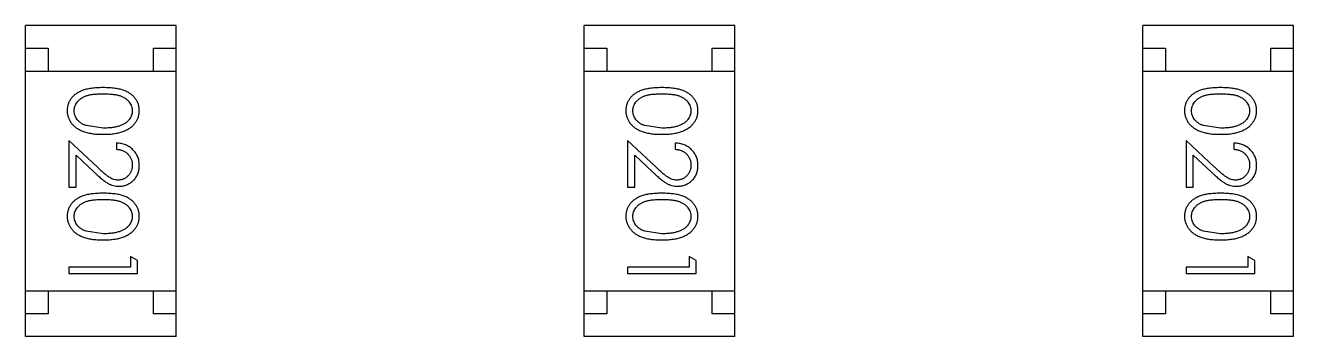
# Model space of a CAD drawing. Header units: millimetres. Extents: x -35.9 to 51.6, y -31.6 to 17.9.
# Drawn here: x 31.904 to 34.676, y -12.301 to -11.621 of the extents above; entities that cross this region are included whole.
import ezdxf

# ---------------------------------------------------------------- set-up
doc = ezdxf.new("R2010")
doc.units = ezdxf.units.MM
doc.header["$LTSCALE"] = 1.21
doc.header["$MEASUREMENT"] = 0
doc.layers.get('0').update_dxf_attribs({"linetype": 'CONTINUOUS'})

msp = doc.modelspace()

# ---------------------------------------------------------------- linework, layer by layer
at = {"color": 7, "linetype": 'Continuous'}
for p, q in [((32.2337, -11.6213), (31.9037, -11.6213)), ((31.9037, -12.3013), (31.9037, -11.6213)), ((32.2337, -12.3013), (32.2337, -11.6213)), ((33.4551, -11.6213), (33.1251, -11.6213)), ((33.1251, -12.3013), (33.1251, -11.6213)), ((33.4551, -12.3013), (33.4551, -11.6213)), ((34.6765, -11.6213), (34.3465, -11.6213)), ((34.3465, -12.3013), (34.3465, -11.6213)), ((34.6765, -12.3013), (34.6765, -11.6213)), ((31.9037, -11.6713), (31.9537, -11.6713)), ((31.9537, -11.6713), (31.9537, -11.7213)), ((32.1837, -11.6713), (32.2337, -11.6713)), ((32.1837, -11.7213), (32.1837, -11.6713)), ((33.1251, -11.6713), (33.1751, -11.6713)), ((33.1751, -11.6713), (33.1751, -11.7213)), ((33.4051, -11.6713), (33.4551, -11.6713)), ((33.4051, -11.7213), (33.4051, -11.6713)), ((34.3465, -11.6713), (34.3965, -11.6713)), ((34.3965, -11.6713), (34.3965, -11.7213)), ((34.6265, -11.6713), (34.6765, -11.6713)), ((34.6265, -11.7213), (34.6265, -11.6713)), ((31.9037, -11.7213), (32.2337, -11.7213)), ((33.1251, -11.7213), (33.4551, -11.7213)), ((34.3465, -11.7213), (34.6765, -11.7213)), ((32.074, -11.8458), (32.0363, -11.8401)), ((33.2954, -11.8458), (33.2577, -11.8401)), ((34.5168, -11.8458), (34.4791, -11.8401)), ((32.0611, -11.9309), (31.999, -11.8727)), ((31.999, -11.8727), (31.999, -11.9746)), ((32.1028, -11.8784), (32.1028, -11.8919)), ((33.2825, -11.9309), (33.2204, -11.8727)), ((33.2204, -11.8727), (33.2204, -11.9746)), ((33.3242, -11.8784), (33.3242, -11.8919)), ((34.5038, -11.9309), (34.4418, -11.8727)), ((34.4418, -11.8727), (34.4418, -11.9746)), ((34.5456, -11.8784), (34.5456, -11.8919)), ((32.0144, -11.9048), (32.0544, -11.9423)), ((32.0144, -11.9746), (32.0144, -11.9048)), ((33.2358, -11.9048), (33.2758, -11.9423)), ((33.2358, -11.9746), (33.2358, -11.9048)), ((34.4571, -11.9048), (34.4972, -11.9423)), ((34.4571, -11.9746), (34.4571, -11.9048)), ((31.999, -11.9746), (32.0144, -11.9746)), ((33.2204, -11.9746), (33.2358, -11.9746)), ((34.4418, -11.9746), (34.4571, -11.9746)), ((32.074, -12.0765), (32.0363, -12.0708)), ((33.2954, -12.0765), (33.2577, -12.0708)), ((34.5168, -12.0765), (34.4791, -12.0708)), ((32.149, -12.1353), (32.1336, -12.1265)), ((32.1336, -12.1265), (32.1336, -12.1496)), ((32.149, -12.1631), (32.149, -12.1353)), ((33.3704, -12.1353), (33.355, -12.1265)), ((33.355, -12.1265), (33.355, -12.1496)), ((33.3704, -12.1631), (33.3704, -12.1353)), ((34.5918, -12.1353), (34.5764, -12.1265)), ((34.5764, -12.1265), (34.5764, -12.1496)), ((34.5918, -12.1631), (34.5918, -12.1353)), ((32.1336, -12.1496), (31.999, -12.1496)), ((31.999, -12.1496), (31.999, -12.1631)), ((31.999, -12.1631), (32.149, -12.1631)), ((33.355, -12.1496), (33.2204, -12.1496)), ((33.2204, -12.1496), (33.2204, -12.1631)), ((33.2204, -12.1631), (33.3704, -12.1631)), ((34.5764, -12.1496), (34.4418, -12.1496)), ((34.4418, -12.1496), (34.4418, -12.1631)), ((34.4418, -12.1631), (34.5918, -12.1631)), ((31.9037, -12.2013), (32.2337, -12.2013)), ((31.9537, -12.2013), (31.9537, -12.2513)), ((32.1837, -12.2513), (32.1837, -12.2013)), ((33.1251, -12.2013), (33.4551, -12.2013)), ((33.1751, -12.2013), (33.1751, -12.2513)), ((33.4051, -12.2513), (33.4051, -12.2013)), ((34.3465, -12.2013), (34.6765, -12.2013)), ((34.3965, -12.2013), (34.3965, -12.2513)), ((34.6265, -12.2513), (34.6265, -12.2013)), ((31.9537, -12.2513), (31.9037, -12.2513)), ((32.2337, -12.2513), (32.1837, -12.2513)), ((33.1751, -12.2513), (33.1251, -12.2513)), ((33.4551, -12.2513), (33.4051, -12.2513)), ((34.3965, -12.2513), (34.3465, -12.2513)), ((34.6765, -12.2513), (34.6265, -12.2513)), ((32.2337, -12.3013), (31.9037, -12.3013)), ((33.4551, -12.3013), (33.1251, -12.3013)), ((34.6765, -12.3013), (34.3465, -12.3013))]:
    msp.add_line(p, q, dxfattribs=at)
for points, knots in [([(32.0739, -11.7573), (32.0715, -11.7573), (32.0669, -11.7573), (32.0601, -11.7576), (32.0538, -11.7581), (32.0478, -11.7589), (32.0423, -11.7598), (32.0371, -11.7608), (32.0324, -11.7621), (32.0281, -11.7637), (32.0241, -11.7653), (32.0204, -11.7672), (32.0169, -11.7692), (32.0137, -11.7714), (32.0107, -11.7737), (32.008, -11.7762), (32.0056, -11.7788), (32.0034, -11.7816), (32.0014, -11.7845), (31.9998, -11.7876), (31.9983, -11.7906), (31.9972, -11.7938), (31.9963, -11.7971), (31.9956, -11.8005), (31.9952, -11.8039), (31.9951, -11.8063), (31.9951, -11.8074)], [0, 0, 0, 0, 0.068113, 0.132564, 0.193427, 0.250218, 0.303569, 0.353576, 0.400235, 0.443586, 0.484619, 0.524292, 0.56238, 0.599049, 0.63494, 0.669782, 0.704009, 0.737842, 0.771098, 0.803896, 0.836415, 0.868639, 0.900715, 0.933378, 0.966213, 1, 1, 1, 1]), ([(32.0105, -11.8079), (32.0106, -11.8062), (32.0108, -11.8029), (32.0121, -11.7981), (32.0141, -11.7933), (32.0165, -11.7896), (32.0188, -11.7867), (32.0207, -11.7847), (32.0229, -11.7828), (32.0252, -11.781), (32.0277, -11.7794), (32.0304, -11.7779), (32.0333, -11.7765), (32.0364, -11.7753), (32.0398, -11.7742), (32.0436, -11.7733), (32.0478, -11.7725), (32.0523, -11.7718), (32.0572, -11.7714), (32.0624, -11.771), (32.0681, -11.7708), (32.072, -11.7708), (32.074, -11.7708)], [0, 0, 0, 0, 0.060034, 0.120278, 0.182348, 0.247919, 0.281641, 0.315701, 0.350322, 0.385703, 0.421819, 0.459196, 0.497866, 0.538301, 0.58121, 0.628183, 0.679403, 0.734699, 0.794074, 0.858416, 0.927049, 1, 1, 1, 1]), ([(32.1528, -11.8074), (32.1528, -11.8063), (32.1528, -11.8039), (32.1524, -11.8005), (32.1517, -11.7971), (32.1508, -11.7938), (32.1496, -11.7906), (32.1481, -11.7875), (32.1464, -11.7845), (32.1445, -11.7815), (32.1422, -11.7787), (32.1398, -11.776), (32.1371, -11.7736), (32.1341, -11.7712), (32.1309, -11.7691), (32.1275, -11.7671), (32.1238, -11.7652), (32.1198, -11.7636), (32.1155, -11.7621), (32.1108, -11.7608), (32.1057, -11.7597), (32.1001, -11.7588), (32.0942, -11.7581), (32.0878, -11.7576), (32.081, -11.7573), (32.0763, -11.7573), (32.0739, -11.7573)], [0, 0, 0, 0, 0.033742, 0.066533, 0.099153, 0.13154, 0.164087, 0.196563, 0.229707, 0.263315, 0.297504, 0.331686, 0.366482, 0.4021, 0.438958, 0.476748, 0.515985, 0.556589, 0.599519, 0.645765, 0.695487, 0.748721, 0.805687, 0.866754, 0.931405, 1, 1, 1, 1]), ([(32.074, -11.7708), (32.076, -11.7708), (32.0799, -11.7708), (32.0856, -11.771), (32.0908, -11.7714), (32.0957, -11.7719), (32.1003, -11.7725), (32.1044, -11.7733), (32.1082, -11.7742), (32.1116, -11.7753), (32.1147, -11.7766), (32.1176, -11.7779), (32.1203, -11.7794), (32.1228, -11.7811), (32.1251, -11.7828), (32.1273, -11.7847), (32.1292, -11.7867), (32.1314, -11.7896), (32.1338, -11.7933), (32.1359, -11.798), (32.1372, -11.8029), (32.1374, -11.8062), (32.1374, -11.8079)], [0, 0, 0, 0, 0.073302, 0.142286, 0.206253, 0.266017, 0.321612, 0.372532, 0.419497, 0.462398, 0.502825, 0.541489, 0.579034, 0.615143, 0.650298, 0.684912, 0.718701, 0.752189, 0.817245, 0.879117, 0.939613, 1, 1, 1, 1]), ([(33.2953, -11.7573), (33.2929, -11.7573), (33.2883, -11.7573), (33.2815, -11.7576), (33.2752, -11.7581), (33.2692, -11.7589), (33.2637, -11.7598), (33.2585, -11.7608), (33.2538, -11.7621), (33.2495, -11.7637), (33.2455, -11.7653), (33.2418, -11.7672), (33.2383, -11.7692), (33.2351, -11.7714), (33.2321, -11.7737), (33.2294, -11.7762), (33.227, -11.7788), (33.2248, -11.7816), (33.2228, -11.7845), (33.2212, -11.7876), (33.2197, -11.7906), (33.2186, -11.7938), (33.2176, -11.7971), (33.217, -11.8005), (33.2166, -11.8039), (33.2165, -11.8063), (33.2165, -11.8074)], [0, 0, 0, 0, 0.068113, 0.132564, 0.193427, 0.250218, 0.303569, 0.353576, 0.400235, 0.443586, 0.484619, 0.524292, 0.56238, 0.599049, 0.63494, 0.669782, 0.704009, 0.737842, 0.771098, 0.803896, 0.836415, 0.868639, 0.900715, 0.933378, 0.966213, 1, 1, 1, 1]), ([(33.2319, -11.8079), (33.232, -11.8062), (33.2322, -11.8029), (33.2335, -11.7981), (33.2355, -11.7933), (33.2379, -11.7896), (33.2402, -11.7867), (33.2421, -11.7847), (33.2443, -11.7828), (33.2466, -11.781), (33.2491, -11.7794), (33.2518, -11.7779), (33.2547, -11.7765), (33.2578, -11.7753), (33.2612, -11.7742), (33.265, -11.7733), (33.2692, -11.7725), (33.2737, -11.7718), (33.2786, -11.7714), (33.2838, -11.771), (33.2895, -11.7708), (33.2934, -11.7708), (33.2954, -11.7708)], [0, 0, 0, 0, 0.060034, 0.120278, 0.182348, 0.247919, 0.281641, 0.315701, 0.350322, 0.385703, 0.421819, 0.459196, 0.497866, 0.538301, 0.58121, 0.628183, 0.679403, 0.734699, 0.794074, 0.858416, 0.927049, 1, 1, 1, 1]), ([(33.3742, -11.8074), (33.3742, -11.8063), (33.3742, -11.8039), (33.3738, -11.8005), (33.3731, -11.7971), (33.3721, -11.7938), (33.371, -11.7906), (33.3695, -11.7875), (33.3678, -11.7845), (33.3659, -11.7815), (33.3636, -11.7787), (33.3612, -11.776), (33.3585, -11.7736), (33.3555, -11.7712), (33.3523, -11.7691), (33.3489, -11.7671), (33.3452, -11.7652), (33.3412, -11.7636), (33.3369, -11.7621), (33.3322, -11.7608), (33.3271, -11.7597), (33.3215, -11.7588), (33.3156, -11.7581), (33.3092, -11.7576), (33.3024, -11.7573), (33.2977, -11.7573), (33.2953, -11.7573)], [0, 0, 0, 0, 0.033742, 0.066533, 0.099153, 0.13154, 0.164087, 0.196563, 0.229707, 0.263315, 0.297504, 0.331686, 0.366482, 0.4021, 0.438958, 0.476748, 0.515985, 0.556589, 0.599519, 0.645765, 0.695487, 0.748721, 0.805687, 0.866754, 0.931405, 1, 1, 1, 1]), ([(33.2954, -11.7708), (33.2974, -11.7708), (33.3013, -11.7708), (33.307, -11.771), (33.3122, -11.7714), (33.3171, -11.7719), (33.3217, -11.7725), (33.3258, -11.7733), (33.3296, -11.7742), (33.333, -11.7753), (33.3361, -11.7766), (33.339, -11.7779), (33.3417, -11.7794), (33.3442, -11.7811), (33.3465, -11.7828), (33.3487, -11.7847), (33.3506, -11.7867), (33.3528, -11.7896), (33.3552, -11.7933), (33.3573, -11.798), (33.3586, -11.8029), (33.3587, -11.8062), (33.3588, -11.8079)], [0, 0, 0, 0, 0.073302, 0.142286, 0.206253, 0.266017, 0.321612, 0.372532, 0.419497, 0.462398, 0.502825, 0.541489, 0.579034, 0.615143, 0.650298, 0.684912, 0.718701, 0.752189, 0.817245, 0.879117, 0.939613, 1, 1, 1, 1]), ([(34.5167, -11.7573), (34.5143, -11.7573), (34.5097, -11.7573), (34.5029, -11.7576), (34.4966, -11.7581), (34.4906, -11.7589), (34.4851, -11.7598), (34.4799, -11.7608), (34.4752, -11.7621), (34.4709, -11.7637), (34.4669, -11.7653), (34.4632, -11.7672), (34.4597, -11.7692), (34.4565, -11.7714), (34.4535, -11.7737), (34.4508, -11.7762), (34.4483, -11.7788), (34.4461, -11.7816), (34.4442, -11.7845), (34.4425, -11.7876), (34.4411, -11.7906), (34.44, -11.7938), (34.439, -11.7971), (34.4384, -11.8005), (34.438, -11.8039), (34.4379, -11.8063), (34.4379, -11.8074)], [0, 0, 0, 0, 0.068113, 0.132564, 0.193427, 0.250218, 0.303569, 0.353576, 0.400235, 0.443586, 0.484619, 0.524292, 0.56238, 0.599049, 0.63494, 0.669782, 0.704009, 0.737842, 0.771098, 0.803896, 0.836415, 0.868639, 0.900715, 0.933378, 0.966213, 1, 1, 1, 1]), ([(34.4533, -11.8079), (34.4534, -11.8062), (34.4535, -11.8029), (34.4549, -11.7981), (34.4569, -11.7933), (34.4593, -11.7896), (34.4616, -11.7867), (34.4635, -11.7847), (34.4657, -11.7828), (34.468, -11.781), (34.4705, -11.7794), (34.4732, -11.7779), (34.4761, -11.7765), (34.4792, -11.7753), (34.4826, -11.7742), (34.4864, -11.7733), (34.4905, -11.7725), (34.4951, -11.7718), (34.5, -11.7714), (34.5052, -11.771), (34.5109, -11.7708), (34.5148, -11.7708), (34.5168, -11.7708)], [0, 0, 0, 0, 0.060034, 0.120278, 0.182348, 0.247919, 0.281641, 0.315701, 0.350322, 0.385703, 0.421819, 0.459196, 0.497866, 0.538301, 0.58121, 0.628183, 0.679403, 0.734699, 0.794074, 0.858416, 0.927049, 1, 1, 1, 1]), ([(34.5956, -11.8074), (34.5956, -11.8063), (34.5955, -11.8039), (34.5951, -11.8005), (34.5945, -11.7971), (34.5935, -11.7938), (34.5924, -11.7906), (34.5909, -11.7875), (34.5892, -11.7845), (34.5873, -11.7815), (34.585, -11.7787), (34.5826, -11.776), (34.5799, -11.7736), (34.5769, -11.7712), (34.5737, -11.7691), (34.5703, -11.7671), (34.5666, -11.7652), (34.5626, -11.7636), (34.5583, -11.7621), (34.5536, -11.7608), (34.5485, -11.7597), (34.5429, -11.7588), (34.537, -11.7581), (34.5306, -11.7576), (34.5238, -11.7573), (34.5191, -11.7573), (34.5167, -11.7573)], [0, 0, 0, 0, 0.033742, 0.066533, 0.099153, 0.13154, 0.164087, 0.196563, 0.229707, 0.263315, 0.297504, 0.331686, 0.366482, 0.4021, 0.438958, 0.476748, 0.515985, 0.556589, 0.599519, 0.645765, 0.695487, 0.748721, 0.805687, 0.866754, 0.931405, 1, 1, 1, 1]), ([(34.5168, -11.7708), (34.5188, -11.7708), (34.5227, -11.7708), (34.5283, -11.771), (34.5336, -11.7714), (34.5385, -11.7719), (34.5431, -11.7725), (34.5472, -11.7733), (34.551, -11.7742), (34.5544, -11.7753), (34.5575, -11.7766), (34.5604, -11.7779), (34.5631, -11.7794), (34.5656, -11.7811), (34.5679, -11.7828), (34.57, -11.7847), (34.572, -11.7867), (34.5742, -11.7896), (34.5766, -11.7933), (34.5787, -11.798), (34.58, -11.8029), (34.5801, -11.8062), (34.5802, -11.8079)], [0, 0, 0, 0, 0.073302, 0.142286, 0.206253, 0.266017, 0.321612, 0.372532, 0.419497, 0.462398, 0.502825, 0.541489, 0.579034, 0.615143, 0.650298, 0.684912, 0.718701, 0.752189, 0.817245, 0.879117, 0.939613, 1, 1, 1, 1]), ([(31.9951, -11.8074), (31.9951, -11.8086), (31.9952, -11.811), (31.9956, -11.8145), (31.9963, -11.818), (31.9972, -11.8213), (31.9984, -11.8246), (31.9999, -11.8278), (32.0016, -11.8309), (32.0036, -11.8339), (32.0059, -11.8368), (32.0084, -11.8395), (32.0112, -11.8421), (32.0142, -11.8445), (32.0175, -11.8467), (32.0211, -11.8488), (32.0249, -11.8507), (32.029, -11.8525), (32.0333, -11.8541), (32.0381, -11.8555), (32.0432, -11.8566), (32.0486, -11.8576), (32.0544, -11.8583), (32.0606, -11.8589), (32.0672, -11.8591), (32.0716, -11.8592), (32.0739, -11.8592)], [0, 0, 0, 0, 0.033824, 0.067298, 0.10028, 0.133019, 0.165736, 0.198792, 0.232372, 0.266409, 0.301016, 0.336196, 0.371972, 0.408574, 0.446394, 0.485225, 0.525372, 0.567224, 0.611081, 0.65775, 0.70702, 0.759235, 0.814484, 0.873227, 0.934937, 1, 1, 1, 1]), ([(32.0363, -11.8401), (32.0352, -11.8397), (32.0332, -11.8389), (32.0302, -11.8376), (32.0275, -11.8361), (32.025, -11.8345), (32.0227, -11.8328), (32.0205, -11.8309), (32.0186, -11.8289), (32.0164, -11.8261), (32.014, -11.8224), (32.012, -11.8177), (32.0107, -11.8129), (32.0106, -11.8096), (32.0105, -11.8079)], [0, 0, 0, 0, 0.075949, 0.148549, 0.218996, 0.286119, 0.351826, 0.416074, 0.478265, 0.540325, 0.660405, 0.774606, 0.887187, 1, 1, 1, 1]), ([(32.0739, -11.8592), (32.0762, -11.8592), (32.0807, -11.8591), (32.0873, -11.8589), (32.0935, -11.8583), (32.0993, -11.8576), (32.1048, -11.8566), (32.1099, -11.8555), (32.1147, -11.854), (32.1191, -11.8524), (32.1232, -11.8506), (32.127, -11.8487), (32.1306, -11.8466), (32.1339, -11.8444), (32.1369, -11.8419), (32.1397, -11.8394), (32.1422, -11.8367), (32.1444, -11.8338), (32.1464, -11.8308), (32.1481, -11.8277), (32.1496, -11.8245), (32.1508, -11.8213), (32.1517, -11.8179), (32.1524, -11.8145), (32.1528, -11.811), (32.1528, -11.8086), (32.1528, -11.8074)], [0, 0, 0, 0, 0.065278, 0.127205, 0.186168, 0.241675, 0.294115, 0.343609, 0.390387, 0.434463, 0.476646, 0.517002, 0.555936, 0.593716, 0.630057, 0.665601, 0.700745, 0.734917, 0.768681, 0.802087, 0.834849, 0.867433, 0.900138, 0.932806, 0.966212, 1, 1, 1, 1]), ([(32.1374, -11.8079), (32.1374, -11.8095), (32.1372, -11.8128), (32.1359, -11.8177), (32.1338, -11.8223), (32.1315, -11.8261), (32.1292, -11.8289), (32.1272, -11.831), (32.1249, -11.833), (32.1225, -11.8348), (32.1197, -11.8364), (32.1168, -11.838), (32.1136, -11.8394), (32.1102, -11.8408), (32.1065, -11.8419), (32.1026, -11.843), (32.0984, -11.8438), (32.094, -11.8446), (32.0894, -11.8451), (32.0845, -11.8455), (32.0793, -11.8457), (32.0758, -11.8457), (32.074, -11.8458)], [0, 0, 0, 0, 0.059689, 0.119507, 0.181075, 0.246162, 0.279894, 0.314468, 0.350403, 0.387474, 0.426147, 0.466624, 0.508745, 0.553328, 0.600058, 0.649177, 0.700552, 0.754894, 0.811825, 0.871514, 0.934319, 1, 1, 1, 1]), ([(33.2165, -11.8074), (33.2165, -11.8086), (33.2166, -11.811), (33.217, -11.8145), (33.2177, -11.818), (33.2186, -11.8213), (33.2198, -11.8246), (33.2213, -11.8278), (33.223, -11.8309), (33.225, -11.8339), (33.2273, -11.8368), (33.2298, -11.8395), (33.2326, -11.8421), (33.2356, -11.8445), (33.2389, -11.8467), (33.2425, -11.8488), (33.2463, -11.8507), (33.2504, -11.8525), (33.2547, -11.8541), (33.2595, -11.8555), (33.2646, -11.8566), (33.27, -11.8576), (33.2758, -11.8583), (33.282, -11.8589), (33.2885, -11.8591), (33.293, -11.8592), (33.2953, -11.8592)], [0, 0, 0, 0, 0.033824, 0.067298, 0.10028, 0.133019, 0.165736, 0.198792, 0.232372, 0.266409, 0.301016, 0.336196, 0.371972, 0.408574, 0.446394, 0.485225, 0.525372, 0.567224, 0.611081, 0.65775, 0.70702, 0.759235, 0.814484, 0.873227, 0.934937, 1, 1, 1, 1]), ([(33.2577, -11.8401), (33.2566, -11.8397), (33.2546, -11.8389), (33.2516, -11.8376), (33.2489, -11.8361), (33.2464, -11.8345), (33.2441, -11.8328), (33.2419, -11.8309), (33.24, -11.8289), (33.2378, -11.8261), (33.2354, -11.8224), (33.2334, -11.8177), (33.2321, -11.8129), (33.232, -11.8096), (33.2319, -11.8079)], [0, 0, 0, 0, 0.075949, 0.148549, 0.218996, 0.286119, 0.351826, 0.416074, 0.478265, 0.540325, 0.660405, 0.774606, 0.887187, 1, 1, 1, 1]), ([(33.2953, -11.8592), (33.2976, -11.8592), (33.3021, -11.8591), (33.3087, -11.8589), (33.3149, -11.8583), (33.3207, -11.8576), (33.3262, -11.8566), (33.3313, -11.8555), (33.3361, -11.854), (33.3405, -11.8524), (33.3446, -11.8506), (33.3484, -11.8487), (33.352, -11.8466), (33.3553, -11.8444), (33.3583, -11.8419), (33.3611, -11.8394), (33.3636, -11.8367), (33.3658, -11.8338), (33.3678, -11.8308), (33.3695, -11.8277), (33.371, -11.8245), (33.3722, -11.8213), (33.3731, -11.8179), (33.3738, -11.8145), (33.3742, -11.811), (33.3742, -11.8086), (33.3742, -11.8074)], [0, 0, 0, 0, 0.065278, 0.127205, 0.186168, 0.241675, 0.294115, 0.343609, 0.390387, 0.434463, 0.476646, 0.517002, 0.555936, 0.593716, 0.630057, 0.665601, 0.700745, 0.734917, 0.768681, 0.802087, 0.834849, 0.867433, 0.900138, 0.932806, 0.966212, 1, 1, 1, 1]), ([(33.3588, -11.8079), (33.3587, -11.8095), (33.3586, -11.8128), (33.3573, -11.8177), (33.3552, -11.8223), (33.3529, -11.8261), (33.3506, -11.8289), (33.3486, -11.831), (33.3463, -11.833), (33.3439, -11.8348), (33.3411, -11.8364), (33.3382, -11.838), (33.335, -11.8394), (33.3316, -11.8408), (33.3279, -11.8419), (33.324, -11.843), (33.3198, -11.8438), (33.3154, -11.8446), (33.3108, -11.8451), (33.3059, -11.8455), (33.3007, -11.8457), (33.2972, -11.8457), (33.2954, -11.8458)], [0, 0, 0, 0, 0.059689, 0.119507, 0.181075, 0.246162, 0.279894, 0.314468, 0.350403, 0.387474, 0.426147, 0.466624, 0.508745, 0.553328, 0.600058, 0.649177, 0.700552, 0.754894, 0.811825, 0.871514, 0.934319, 1, 1, 1, 1]), ([(34.4379, -11.8074), (34.4379, -11.8086), (34.438, -11.811), (34.4384, -11.8145), (34.4391, -11.818), (34.44, -11.8213), (34.4412, -11.8246), (34.4426, -11.8278), (34.4444, -11.8309), (34.4464, -11.8339), (34.4486, -11.8368), (34.4512, -11.8395), (34.4539, -11.8421), (34.457, -11.8445), (34.4603, -11.8467), (34.4639, -11.8488), (34.4677, -11.8507), (34.4717, -11.8525), (34.4761, -11.8541), (34.4809, -11.8555), (34.486, -11.8566), (34.4914, -11.8576), (34.4972, -11.8583), (34.5034, -11.8589), (34.5099, -11.8591), (34.5144, -11.8592), (34.5167, -11.8592)], [0, 0, 0, 0, 0.033824, 0.067298, 0.10028, 0.133019, 0.165736, 0.198792, 0.232372, 0.266409, 0.301016, 0.336196, 0.371972, 0.408574, 0.446394, 0.485225, 0.525372, 0.567224, 0.611081, 0.65775, 0.70702, 0.759235, 0.814484, 0.873227, 0.934937, 1, 1, 1, 1]), ([(34.4791, -11.8401), (34.478, -11.8397), (34.476, -11.8389), (34.473, -11.8376), (34.4703, -11.8361), (34.4678, -11.8345), (34.4655, -11.8328), (34.4633, -11.8309), (34.4614, -11.8289), (34.4592, -11.8261), (34.4568, -11.8224), (34.4548, -11.8177), (34.4535, -11.8129), (34.4534, -11.8096), (34.4533, -11.8079)], [0, 0, 0, 0, 0.075949, 0.148549, 0.218996, 0.286119, 0.351826, 0.416074, 0.478265, 0.540325, 0.660405, 0.774606, 0.887187, 1, 1, 1, 1]), ([(34.5167, -11.8592), (34.519, -11.8592), (34.5235, -11.8591), (34.5301, -11.8589), (34.5363, -11.8583), (34.5421, -11.8576), (34.5476, -11.8566), (34.5527, -11.8555), (34.5575, -11.854), (34.5619, -11.8524), (34.566, -11.8506), (34.5698, -11.8487), (34.5734, -11.8466), (34.5767, -11.8444), (34.5797, -11.8419), (34.5825, -11.8394), (34.585, -11.8367), (34.5872, -11.8338), (34.5892, -11.8308), (34.5909, -11.8277), (34.5924, -11.8245), (34.5935, -11.8213), (34.5945, -11.8179), (34.5951, -11.8145), (34.5955, -11.811), (34.5956, -11.8086), (34.5956, -11.8074)], [0, 0, 0, 0, 0.065278, 0.127205, 0.186168, 0.241675, 0.294115, 0.343609, 0.390387, 0.434463, 0.476646, 0.517002, 0.555936, 0.593716, 0.630057, 0.665601, 0.700745, 0.734917, 0.768681, 0.802087, 0.834849, 0.867433, 0.900138, 0.932806, 0.966212, 1, 1, 1, 1]), ([(34.5802, -11.8079), (34.5801, -11.8095), (34.58, -11.8128), (34.5787, -11.8177), (34.5766, -11.8223), (34.5742, -11.8261), (34.572, -11.8289), (34.5699, -11.831), (34.5677, -11.833), (34.5652, -11.8348), (34.5625, -11.8364), (34.5596, -11.838), (34.5564, -11.8394), (34.553, -11.8408), (34.5493, -11.8419), (34.5454, -11.843), (34.5412, -11.8438), (34.5368, -11.8446), (34.5322, -11.8451), (34.5273, -11.8455), (34.5221, -11.8457), (34.5186, -11.8457), (34.5168, -11.8458)], [0, 0, 0, 0, 0.059689, 0.119507, 0.181075, 0.246162, 0.279894, 0.314468, 0.350403, 0.387474, 0.426147, 0.466624, 0.508745, 0.553328, 0.600058, 0.649177, 0.700552, 0.754894, 0.811825, 0.871514, 0.934319, 1, 1, 1, 1]), ([(32.1528, -11.9274), (32.1528, -11.9257), (32.1527, -11.9224), (32.152, -11.9176), (32.1509, -11.9129), (32.1494, -11.9085), (32.1474, -11.9043), (32.145, -11.9003), (32.1421, -11.8965), (32.1388, -11.8929), (32.1352, -11.8896), (32.1313, -11.8868), (32.1271, -11.8843), (32.1227, -11.8823), (32.1181, -11.8807), (32.1132, -11.8795), (32.1081, -11.8787), (32.1046, -11.8785), (32.1028, -11.8784)], [0, 0, 0, 0, 0.06445, 0.126725, 0.187421, 0.247417, 0.306749, 0.366595, 0.427749, 0.490235, 0.553031, 0.614805, 0.676505, 0.738096, 0.801021, 0.864897, 0.931209, 1, 1, 1, 1]), ([(32.1028, -11.8919), (32.1042, -11.892), (32.1068, -11.8923), (32.1105, -11.893), (32.1141, -11.894), (32.1174, -11.8952), (32.1205, -11.8967), (32.1234, -11.8985), (32.126, -11.9005), (32.1284, -11.9027), (32.1305, -11.9052), (32.1324, -11.9078), (32.1339, -11.9106), (32.1352, -11.9135), (32.1362, -11.9166), (32.1369, -11.9198), (32.1373, -11.9232), (32.1374, -11.9255), (32.1374, -11.9267)], [0, 0, 0, 0, 0.073648, 0.143686, 0.210962, 0.275557, 0.338064, 0.399311, 0.4594, 0.51934, 0.579024, 0.637809, 0.695959, 0.754122, 0.813113, 0.873453, 0.935561, 1, 1, 1, 1]), ([(33.3742, -11.9274), (33.3742, -11.9257), (33.3741, -11.9224), (33.3734, -11.9176), (33.3723, -11.9129), (33.3708, -11.9085), (33.3688, -11.9043), (33.3664, -11.9003), (33.3635, -11.8965), (33.3602, -11.8929), (33.3566, -11.8896), (33.3527, -11.8868), (33.3485, -11.8843), (33.3441, -11.8823), (33.3395, -11.8807), (33.3346, -11.8795), (33.3295, -11.8787), (33.326, -11.8785), (33.3242, -11.8784)], [0, 0, 0, 0, 0.06445, 0.126725, 0.187421, 0.247417, 0.306749, 0.366595, 0.427749, 0.490235, 0.553031, 0.614805, 0.676505, 0.738096, 0.801021, 0.864897, 0.931209, 1, 1, 1, 1]), ([(33.3242, -11.8919), (33.3256, -11.892), (33.3282, -11.8923), (33.3319, -11.893), (33.3355, -11.894), (33.3388, -11.8952), (33.3419, -11.8967), (33.3448, -11.8985), (33.3474, -11.9005), (33.3498, -11.9027), (33.3519, -11.9052), (33.3538, -11.9078), (33.3553, -11.9106), (33.3566, -11.9135), (33.3576, -11.9166), (33.3583, -11.9198), (33.3587, -11.9232), (33.3588, -11.9255), (33.3588, -11.9267)], [0, 0, 0, 0, 0.073648, 0.143686, 0.210962, 0.275557, 0.338064, 0.399311, 0.4594, 0.51934, 0.579024, 0.637809, 0.695959, 0.754122, 0.813113, 0.873453, 0.935561, 1, 1, 1, 1]), ([(34.5956, -11.9274), (34.5956, -11.9257), (34.5955, -11.9224), (34.5948, -11.9176), (34.5937, -11.9129), (34.5922, -11.9085), (34.5902, -11.9043), (34.5878, -11.9003), (34.5849, -11.8965), (34.5816, -11.8929), (34.578, -11.8896), (34.5741, -11.8868), (34.5699, -11.8843), (34.5655, -11.8823), (34.5609, -11.8807), (34.556, -11.8795), (34.5509, -11.8787), (34.5474, -11.8785), (34.5456, -11.8784)], [0, 0, 0, 0, 0.06445, 0.126725, 0.187421, 0.247417, 0.306749, 0.366595, 0.427749, 0.490235, 0.553031, 0.614805, 0.676505, 0.738096, 0.801021, 0.864897, 0.931209, 1, 1, 1, 1]), ([(34.5456, -11.8919), (34.5469, -11.892), (34.5495, -11.8923), (34.5533, -11.893), (34.5569, -11.894), (34.5602, -11.8952), (34.5633, -11.8967), (34.5661, -11.8985), (34.5688, -11.9005), (34.5712, -11.9027), (34.5733, -11.9052), (34.5752, -11.9078), (34.5767, -11.9106), (34.578, -11.9135), (34.579, -11.9166), (34.5797, -11.9198), (34.5801, -11.9232), (34.5802, -11.9255), (34.5802, -11.9267)], [0, 0, 0, 0, 0.073648, 0.143686, 0.210962, 0.275557, 0.338064, 0.399311, 0.4594, 0.51934, 0.579024, 0.637809, 0.695959, 0.754122, 0.813113, 0.873453, 0.935561, 1, 1, 1, 1]), ([(32.0544, -11.9423), (32.056, -11.9438), (32.0589, -11.9465), (32.0633, -11.9505), (32.0674, -11.954), (32.0713, -11.9572), (32.0749, -11.9601), (32.0783, -11.9626), (32.0814, -11.9647), (32.0853, -11.967), (32.09, -11.9693), (32.0959, -11.9712), (32.102, -11.9725), (32.1061, -11.9726), (32.1082, -11.9727)], [0, 0, 0, 0, 0.09953, 0.192079, 0.277712, 0.357454, 0.429648, 0.495771, 0.555538, 0.608657, 0.707578, 0.804328, 0.901298, 1, 1, 1, 1]), ([(32.107, -11.9592), (32.1054, -11.9592), (32.1022, -11.959), (32.0974, -11.958), (32.0927, -11.9563), (32.0889, -11.9543), (32.0858, -11.9523), (32.0831, -11.9504), (32.0802, -11.948), (32.0769, -11.9454), (32.0734, -11.9423), (32.0695, -11.9388), (32.0654, -11.935), (32.0625, -11.9323), (32.0611, -11.9309)], [0, 0, 0, 0, 0.088014, 0.174976, 0.2638, 0.355443, 0.406413, 0.465519, 0.533076, 0.609353, 0.693899, 0.787171, 0.889197, 1, 1, 1, 1]), ([(32.1374, -11.9267), (32.1374, -11.9278), (32.1373, -11.93), (32.1369, -11.9332), (32.1362, -11.9363), (32.1352, -11.9393), (32.134, -11.9421), (32.1324, -11.9448), (32.1306, -11.9474), (32.1285, -11.9498), (32.1262, -11.952), (32.1238, -11.9539), (32.1213, -11.9556), (32.1186, -11.9569), (32.1159, -11.9579), (32.113, -11.9587), (32.1101, -11.9591), (32.1081, -11.9592), (32.107, -11.9592)], [0, 0, 0, 0, 0.068027, 0.133505, 0.19695, 0.26027, 0.322741, 0.384982, 0.448465, 0.513424, 0.578224, 0.640011, 0.700094, 0.760067, 0.819012, 0.877878, 0.938035, 1, 1, 1, 1]), ([(32.1082, -11.9727), (32.1097, -11.9726), (32.1126, -11.9725), (32.1169, -11.972), (32.1211, -11.971), (32.1251, -11.9696), (32.129, -11.9678), (32.1327, -11.9657), (32.1362, -11.9631), (32.1396, -11.9602), (32.1427, -11.957), (32.1454, -11.9534), (32.1477, -11.9497), (32.1496, -11.9457), (32.151, -11.9415), (32.1521, -11.937), (32.1527, -11.9322), (32.1528, -11.929), (32.1528, -11.9274)], [0, 0, 0, 0, 0.06271, 0.123347, 0.183401, 0.242828, 0.302097, 0.36242, 0.423725, 0.487032, 0.550491, 0.612709, 0.674265, 0.73617, 0.799211, 0.863483, 0.930525, 1, 1, 1, 1]), ([(33.2758, -11.9423), (33.2774, -11.9438), (33.2803, -11.9465), (33.2847, -11.9505), (33.2888, -11.954), (33.2927, -11.9572), (33.2963, -11.9601), (33.2997, -11.9626), (33.3028, -11.9647), (33.3067, -11.967), (33.3114, -11.9693), (33.3173, -11.9712), (33.3234, -11.9725), (33.3275, -11.9726), (33.3296, -11.9727)], [0, 0, 0, 0, 0.09953, 0.192079, 0.277712, 0.357454, 0.429648, 0.495771, 0.555538, 0.608657, 0.707578, 0.804328, 0.901298, 1, 1, 1, 1]), ([(33.3284, -11.9592), (33.3268, -11.9592), (33.3236, -11.959), (33.3188, -11.958), (33.3141, -11.9563), (33.3103, -11.9543), (33.3072, -11.9523), (33.3045, -11.9504), (33.3016, -11.948), (33.2983, -11.9454), (33.2948, -11.9423), (33.2909, -11.9388), (33.2868, -11.935), (33.2839, -11.9323), (33.2825, -11.9309)], [0, 0, 0, 0, 0.088014, 0.174976, 0.2638, 0.355443, 0.406413, 0.465519, 0.533076, 0.609353, 0.693899, 0.787171, 0.889197, 1, 1, 1, 1]), ([(33.3588, -11.9267), (33.3588, -11.9278), (33.3587, -11.93), (33.3583, -11.9332), (33.3576, -11.9363), (33.3566, -11.9393), (33.3554, -11.9421), (33.3538, -11.9448), (33.352, -11.9474), (33.3499, -11.9498), (33.3476, -11.952), (33.3452, -11.9539), (33.3427, -11.9556), (33.34, -11.9569), (33.3373, -11.9579), (33.3344, -11.9587), (33.3315, -11.9591), (33.3294, -11.9592), (33.3284, -11.9592)], [0, 0, 0, 0, 0.068027, 0.133505, 0.19695, 0.26027, 0.322741, 0.384982, 0.448465, 0.513424, 0.578224, 0.640011, 0.700094, 0.760067, 0.819012, 0.877878, 0.938035, 1, 1, 1, 1]), ([(33.3296, -11.9727), (33.3311, -11.9726), (33.334, -11.9725), (33.3383, -11.972), (33.3425, -11.971), (33.3465, -11.9696), (33.3504, -11.9678), (33.354, -11.9657), (33.3576, -11.9631), (33.361, -11.9602), (33.3641, -11.957), (33.3668, -11.9534), (33.3691, -11.9497), (33.371, -11.9457), (33.3724, -11.9415), (33.3735, -11.937), (33.3741, -11.9322), (33.3742, -11.929), (33.3742, -11.9274)], [0, 0, 0, 0, 0.06271, 0.123347, 0.183401, 0.242828, 0.302097, 0.36242, 0.423725, 0.487032, 0.550491, 0.612709, 0.674265, 0.73617, 0.799211, 0.863483, 0.930525, 1, 1, 1, 1]), ([(34.4972, -11.9423), (34.4987, -11.9438), (34.5017, -11.9465), (34.5061, -11.9505), (34.5102, -11.954), (34.5141, -11.9572), (34.5177, -11.9601), (34.5211, -11.9626), (34.5242, -11.9647), (34.5281, -11.967), (34.5328, -11.9693), (34.5387, -11.9712), (34.5448, -11.9725), (34.5489, -11.9726), (34.551, -11.9727)], [0, 0, 0, 0, 0.09953, 0.192079, 0.277712, 0.357454, 0.429648, 0.495771, 0.555538, 0.608657, 0.707578, 0.804328, 0.901298, 1, 1, 1, 1]), ([(34.5498, -11.9592), (34.5482, -11.9592), (34.545, -11.959), (34.5402, -11.958), (34.5355, -11.9563), (34.5317, -11.9543), (34.5286, -11.9523), (34.5259, -11.9504), (34.523, -11.948), (34.5197, -11.9454), (34.5162, -11.9423), (34.5123, -11.9388), (34.5082, -11.935), (34.5053, -11.9323), (34.5038, -11.9309)], [0, 0, 0, 0, 0.088014, 0.174976, 0.2638, 0.355443, 0.406413, 0.465519, 0.533076, 0.609353, 0.693899, 0.787171, 0.889197, 1, 1, 1, 1]), ([(34.5802, -11.9267), (34.5802, -11.9278), (34.5801, -11.93), (34.5797, -11.9332), (34.579, -11.9363), (34.578, -11.9393), (34.5768, -11.9421), (34.5752, -11.9448), (34.5734, -11.9474), (34.5713, -11.9498), (34.569, -11.952), (34.5666, -11.9539), (34.5641, -11.9556), (34.5614, -11.9569), (34.5587, -11.9579), (34.5558, -11.9587), (34.5529, -11.9591), (34.5508, -11.9592), (34.5498, -11.9592)], [0, 0, 0, 0, 0.068027, 0.133505, 0.19695, 0.26027, 0.322741, 0.384982, 0.448465, 0.513424, 0.578224, 0.640011, 0.700094, 0.760067, 0.819012, 0.877878, 0.938035, 1, 1, 1, 1]), ([(34.551, -11.9727), (34.5525, -11.9726), (34.5554, -11.9725), (34.5597, -11.972), (34.5639, -11.971), (34.5679, -11.9696), (34.5717, -11.9678), (34.5754, -11.9657), (34.579, -11.9631), (34.5824, -11.9602), (34.5855, -11.957), (34.5882, -11.9534), (34.5905, -11.9497), (34.5924, -11.9457), (34.5938, -11.9415), (34.5948, -11.937), (34.5955, -11.9322), (34.5956, -11.929), (34.5956, -11.9274)], [0, 0, 0, 0, 0.06271, 0.123347, 0.183401, 0.242828, 0.302097, 0.36242, 0.423725, 0.487032, 0.550491, 0.612709, 0.674265, 0.73617, 0.799211, 0.863483, 0.930525, 1, 1, 1, 1]), ([(32.0739, -11.9881), (32.0715, -11.9881), (32.0669, -11.9881), (32.0601, -11.9884), (32.0538, -11.9889), (32.0478, -11.9896), (32.0423, -11.9905), (32.0371, -11.9916), (32.0324, -11.9929), (32.0281, -11.9944), (32.0241, -11.9961), (32.0204, -11.998), (32.0169, -12), (32.0137, -12.0022), (32.0107, -12.0045), (32.008, -12.0069), (32.0056, -12.0096), (32.0034, -12.0124), (32.0014, -12.0153), (31.9998, -12.0183), (31.9983, -12.0214), (31.9972, -12.0246), (31.9963, -12.0279), (31.9956, -12.0312), (31.9952, -12.0347), (31.9951, -12.037), (31.9951, -12.0382)], [0, 0, 0, 0, 0.068113, 0.132564, 0.193427, 0.250218, 0.303569, 0.353576, 0.400235, 0.443586, 0.484619, 0.524292, 0.56238, 0.599049, 0.63494, 0.669782, 0.704009, 0.737842, 0.771098, 0.803896, 0.836415, 0.868639, 0.900715, 0.933378, 0.966213, 1, 1, 1, 1]), ([(32.0105, -12.0387), (32.0106, -12.037), (32.0108, -12.0337), (32.0121, -12.0288), (32.0141, -12.0241), (32.0165, -12.0203), (32.0188, -12.0175), (32.0207, -12.0154), (32.0229, -12.0135), (32.0252, -12.0118), (32.0277, -12.0101), (32.0304, -12.0087), (32.0333, -12.0073), (32.0364, -12.0061), (32.0398, -12.005), (32.0436, -12.004), (32.0478, -12.0033), (32.0523, -12.0026), (32.0572, -12.0022), (32.0624, -12.0018), (32.0681, -12.0015), (32.072, -12.0015), (32.074, -12.0015)], [0, 0, 0, 0, 0.060034, 0.120278, 0.182348, 0.247919, 0.281641, 0.315701, 0.350322, 0.385703, 0.421819, 0.459196, 0.497866, 0.538301, 0.58121, 0.628183, 0.679403, 0.734699, 0.794074, 0.858416, 0.927049, 1, 1, 1, 1]), ([(32.1528, -12.0382), (32.1528, -12.037), (32.1528, -12.0347), (32.1524, -12.0312), (32.1517, -12.0279), (32.1508, -12.0246), (32.1496, -12.0214), (32.1481, -12.0183), (32.1464, -12.0152), (32.1445, -12.0123), (32.1422, -12.0095), (32.1398, -12.0068), (32.1371, -12.0043), (32.1341, -12.002), (32.1309, -11.9999), (32.1275, -11.9978), (32.1238, -11.996), (32.1198, -11.9943), (32.1155, -11.9928), (32.1108, -11.9916), (32.1057, -11.9904), (32.1001, -11.9896), (32.0942, -11.9889), (32.0878, -11.9884), (32.081, -11.9881), (32.0763, -11.9881), (32.0739, -11.9881)], [0, 0, 0, 0, 0.033742, 0.066533, 0.099153, 0.13154, 0.164087, 0.196563, 0.229707, 0.263315, 0.297504, 0.331686, 0.366482, 0.4021, 0.438958, 0.476748, 0.515985, 0.556589, 0.599519, 0.645765, 0.695487, 0.748721, 0.805687, 0.866754, 0.931405, 1, 1, 1, 1]), ([(32.074, -12.0015), (32.076, -12.0015), (32.0799, -12.0015), (32.0856, -12.0018), (32.0908, -12.0021), (32.0957, -12.0027), (32.1003, -12.0033), (32.1044, -12.0041), (32.1082, -12.005), (32.1116, -12.0061), (32.1147, -12.0073), (32.1176, -12.0087), (32.1203, -12.0102), (32.1228, -12.0118), (32.1251, -12.0136), (32.1273, -12.0155), (32.1292, -12.0175), (32.1314, -12.0203), (32.1338, -12.0241), (32.1359, -12.0288), (32.1372, -12.0337), (32.1374, -12.037), (32.1374, -12.0387)], [0, 0, 0, 0, 0.073302, 0.142286, 0.206253, 0.266017, 0.321612, 0.372532, 0.419497, 0.462398, 0.502825, 0.541489, 0.579034, 0.615143, 0.650298, 0.684912, 0.718701, 0.752189, 0.817245, 0.879117, 0.939613, 1, 1, 1, 1]), ([(33.2953, -11.9881), (33.2929, -11.9881), (33.2883, -11.9881), (33.2815, -11.9884), (33.2752, -11.9889), (33.2692, -11.9896), (33.2637, -11.9905), (33.2585, -11.9916), (33.2538, -11.9929), (33.2495, -11.9944), (33.2455, -11.9961), (33.2418, -11.998), (33.2383, -12), (33.2351, -12.0022), (33.2321, -12.0045), (33.2294, -12.0069), (33.227, -12.0096), (33.2248, -12.0124), (33.2228, -12.0153), (33.2212, -12.0183), (33.2197, -12.0214), (33.2186, -12.0246), (33.2176, -12.0279), (33.217, -12.0312), (33.2166, -12.0347), (33.2165, -12.037), (33.2165, -12.0382)], [0, 0, 0, 0, 0.068113, 0.132564, 0.193427, 0.250218, 0.303569, 0.353576, 0.400235, 0.443586, 0.484619, 0.524292, 0.56238, 0.599049, 0.63494, 0.669782, 0.704009, 0.737842, 0.771098, 0.803896, 0.836415, 0.868639, 0.900715, 0.933378, 0.966213, 1, 1, 1, 1]), ([(33.2319, -12.0387), (33.232, -12.037), (33.2322, -12.0337), (33.2335, -12.0288), (33.2355, -12.0241), (33.2379, -12.0203), (33.2402, -12.0175), (33.2421, -12.0154), (33.2443, -12.0135), (33.2466, -12.0118), (33.2491, -12.0101), (33.2518, -12.0087), (33.2547, -12.0073), (33.2578, -12.0061), (33.2612, -12.005), (33.265, -12.004), (33.2692, -12.0033), (33.2737, -12.0026), (33.2786, -12.0022), (33.2838, -12.0018), (33.2895, -12.0015), (33.2934, -12.0015), (33.2954, -12.0015)], [0, 0, 0, 0, 0.060034, 0.120278, 0.182348, 0.247919, 0.281641, 0.315701, 0.350322, 0.385703, 0.421819, 0.459196, 0.497866, 0.538301, 0.58121, 0.628183, 0.679403, 0.734699, 0.794074, 0.858416, 0.927049, 1, 1, 1, 1]), ([(33.3742, -12.0382), (33.3742, -12.037), (33.3742, -12.0347), (33.3738, -12.0312), (33.3731, -12.0279), (33.3721, -12.0246), (33.371, -12.0214), (33.3695, -12.0183), (33.3678, -12.0152), (33.3659, -12.0123), (33.3636, -12.0095), (33.3612, -12.0068), (33.3585, -12.0043), (33.3555, -12.002), (33.3523, -11.9999), (33.3489, -11.9978), (33.3452, -11.996), (33.3412, -11.9943), (33.3369, -11.9928), (33.3322, -11.9916), (33.3271, -11.9904), (33.3215, -11.9896), (33.3156, -11.9889), (33.3092, -11.9884), (33.3024, -11.9881), (33.2977, -11.9881), (33.2953, -11.9881)], [0, 0, 0, 0, 0.033742, 0.066533, 0.099153, 0.13154, 0.164087, 0.196563, 0.229707, 0.263315, 0.297504, 0.331686, 0.366482, 0.4021, 0.438958, 0.476748, 0.515985, 0.556589, 0.599519, 0.645765, 0.695487, 0.748721, 0.805687, 0.866754, 0.931405, 1, 1, 1, 1]), ([(33.2954, -12.0015), (33.2974, -12.0015), (33.3013, -12.0015), (33.307, -12.0018), (33.3122, -12.0021), (33.3171, -12.0027), (33.3217, -12.0033), (33.3258, -12.0041), (33.3296, -12.005), (33.333, -12.0061), (33.3361, -12.0073), (33.339, -12.0087), (33.3417, -12.0102), (33.3442, -12.0118), (33.3465, -12.0136), (33.3487, -12.0155), (33.3506, -12.0175), (33.3528, -12.0203), (33.3552, -12.0241), (33.3573, -12.0288), (33.3586, -12.0337), (33.3587, -12.037), (33.3588, -12.0387)], [0, 0, 0, 0, 0.073302, 0.142286, 0.206253, 0.266017, 0.321612, 0.372532, 0.419497, 0.462398, 0.502825, 0.541489, 0.579034, 0.615143, 0.650298, 0.684912, 0.718701, 0.752189, 0.817245, 0.879117, 0.939613, 1, 1, 1, 1]), ([(34.5167, -11.9881), (34.5143, -11.9881), (34.5097, -11.9881), (34.5029, -11.9884), (34.4966, -11.9889), (34.4906, -11.9896), (34.4851, -11.9905), (34.4799, -11.9916), (34.4752, -11.9929), (34.4709, -11.9944), (34.4669, -11.9961), (34.4632, -11.998), (34.4597, -12), (34.4565, -12.0022), (34.4535, -12.0045), (34.4508, -12.0069), (34.4483, -12.0096), (34.4461, -12.0124), (34.4442, -12.0153), (34.4425, -12.0183), (34.4411, -12.0214), (34.44, -12.0246), (34.439, -12.0279), (34.4384, -12.0312), (34.438, -12.0347), (34.4379, -12.037), (34.4379, -12.0382)], [0, 0, 0, 0, 0.068113, 0.132564, 0.193427, 0.250218, 0.303569, 0.353576, 0.400235, 0.443586, 0.484619, 0.524292, 0.56238, 0.599049, 0.63494, 0.669782, 0.704009, 0.737842, 0.771098, 0.803896, 0.836415, 0.868639, 0.900715, 0.933378, 0.966213, 1, 1, 1, 1]), ([(34.4533, -12.0387), (34.4534, -12.037), (34.4535, -12.0337), (34.4549, -12.0288), (34.4569, -12.0241), (34.4593, -12.0203), (34.4616, -12.0175), (34.4635, -12.0154), (34.4657, -12.0135), (34.468, -12.0118), (34.4705, -12.0101), (34.4732, -12.0087), (34.4761, -12.0073), (34.4792, -12.0061), (34.4826, -12.005), (34.4864, -12.004), (34.4905, -12.0033), (34.4951, -12.0026), (34.5, -12.0022), (34.5052, -12.0018), (34.5109, -12.0015), (34.5148, -12.0015), (34.5168, -12.0015)], [0, 0, 0, 0, 0.060034, 0.120278, 0.182348, 0.247919, 0.281641, 0.315701, 0.350322, 0.385703, 0.421819, 0.459196, 0.497866, 0.538301, 0.58121, 0.628183, 0.679403, 0.734699, 0.794074, 0.858416, 0.927049, 1, 1, 1, 1]), ([(34.5956, -12.0382), (34.5956, -12.037), (34.5955, -12.0347), (34.5951, -12.0312), (34.5945, -12.0279), (34.5935, -12.0246), (34.5924, -12.0214), (34.5909, -12.0183), (34.5892, -12.0152), (34.5873, -12.0123), (34.585, -12.0095), (34.5826, -12.0068), (34.5799, -12.0043), (34.5769, -12.002), (34.5737, -11.9999), (34.5703, -11.9978), (34.5666, -11.996), (34.5626, -11.9943), (34.5583, -11.9928), (34.5536, -11.9916), (34.5485, -11.9904), (34.5429, -11.9896), (34.537, -11.9889), (34.5306, -11.9884), (34.5238, -11.9881), (34.5191, -11.9881), (34.5167, -11.9881)], [0, 0, 0, 0, 0.033742, 0.066533, 0.099153, 0.13154, 0.164087, 0.196563, 0.229707, 0.263315, 0.297504, 0.331686, 0.366482, 0.4021, 0.438958, 0.476748, 0.515985, 0.556589, 0.599519, 0.645765, 0.695487, 0.748721, 0.805687, 0.866754, 0.931405, 1, 1, 1, 1]), ([(34.5168, -12.0015), (34.5188, -12.0015), (34.5227, -12.0015), (34.5283, -12.0018), (34.5336, -12.0021), (34.5385, -12.0027), (34.5431, -12.0033), (34.5472, -12.0041), (34.551, -12.005), (34.5544, -12.0061), (34.5575, -12.0073), (34.5604, -12.0087), (34.5631, -12.0102), (34.5656, -12.0118), (34.5679, -12.0136), (34.57, -12.0155), (34.572, -12.0175), (34.5742, -12.0203), (34.5766, -12.0241), (34.5787, -12.0288), (34.58, -12.0337), (34.5801, -12.037), (34.5802, -12.0387)], [0, 0, 0, 0, 0.073302, 0.142286, 0.206253, 0.266017, 0.321612, 0.372532, 0.419497, 0.462398, 0.502825, 0.541489, 0.579034, 0.615143, 0.650298, 0.684912, 0.718701, 0.752189, 0.817245, 0.879117, 0.939613, 1, 1, 1, 1]), ([(31.9951, -12.0382), (31.9951, -12.0394), (31.9952, -12.0418), (31.9956, -12.0453), (31.9963, -12.0487), (31.9972, -12.0521), (31.9984, -12.0553), (31.9999, -12.0585), (32.0016, -12.0616), (32.0036, -12.0646), (32.0059, -12.0675), (32.0084, -12.0703), (32.0112, -12.0729), (32.0142, -12.0753), (32.0175, -12.0775), (32.0211, -12.0796), (32.0249, -12.0815), (32.029, -12.0833), (32.0333, -12.0849), (32.0381, -12.0862), (32.0432, -12.0874), (32.0486, -12.0884), (32.0544, -12.0891), (32.0606, -12.0896), (32.0672, -12.0899), (32.0716, -12.09), (32.0739, -12.09)], [0, 0, 0, 0, 0.033824, 0.067298, 0.10028, 0.133019, 0.165736, 0.198792, 0.232372, 0.266409, 0.301016, 0.336196, 0.371972, 0.408574, 0.446394, 0.485225, 0.525372, 0.567224, 0.611081, 0.65775, 0.70702, 0.759235, 0.814484, 0.873227, 0.934937, 1, 1, 1, 1]), ([(32.0363, -12.0708), (32.0352, -12.0705), (32.0332, -12.0697), (32.0302, -12.0684), (32.0275, -12.0669), (32.025, -12.0653), (32.0227, -12.0636), (32.0205, -12.0617), (32.0186, -12.0597), (32.0164, -12.0569), (32.014, -12.0532), (32.012, -12.0485), (32.0107, -12.0436), (32.0106, -12.0403), (32.0105, -12.0387)], [0, 0, 0, 0, 0.075949, 0.148549, 0.218996, 0.286119, 0.351826, 0.416074, 0.478265, 0.540325, 0.660405, 0.774606, 0.887187, 1, 1, 1, 1]), ([(32.0739, -12.09), (32.0762, -12.09), (32.0807, -12.0899), (32.0873, -12.0896), (32.0935, -12.0891), (32.0993, -12.0883), (32.1048, -12.0874), (32.1099, -12.0862), (32.1147, -12.0848), (32.1191, -12.0832), (32.1232, -12.0814), (32.127, -12.0795), (32.1306, -12.0774), (32.1339, -12.0751), (32.1369, -12.0727), (32.1397, -12.0701), (32.1422, -12.0674), (32.1444, -12.0645), (32.1464, -12.0616), (32.1481, -12.0585), (32.1496, -12.0553), (32.1508, -12.052), (32.1517, -12.0487), (32.1524, -12.0453), (32.1528, -12.0418), (32.1528, -12.0394), (32.1528, -12.0382)], [0, 0, 0, 0, 0.065278, 0.127205, 0.186168, 0.241675, 0.294115, 0.343609, 0.390387, 0.434463, 0.476646, 0.517002, 0.555936, 0.593716, 0.630057, 0.665601, 0.700745, 0.734917, 0.768681, 0.802087, 0.834849, 0.867433, 0.900138, 0.932806, 0.966212, 1, 1, 1, 1]), ([(32.1374, -12.0387), (32.1374, -12.0403), (32.1372, -12.0436), (32.1359, -12.0484), (32.1338, -12.0531), (32.1315, -12.0569), (32.1292, -12.0597), (32.1272, -12.0618), (32.1249, -12.0637), (32.1225, -12.0655), (32.1197, -12.0672), (32.1168, -12.0688), (32.1136, -12.0702), (32.1102, -12.0715), (32.1065, -12.0727), (32.1026, -12.0738), (32.0984, -12.0746), (32.094, -12.0753), (32.0894, -12.0758), (32.0845, -12.0763), (32.0793, -12.0765), (32.0758, -12.0765), (32.074, -12.0765)], [0, 0, 0, 0, 0.059689, 0.119507, 0.181075, 0.246162, 0.279894, 0.314468, 0.350403, 0.387474, 0.426147, 0.466624, 0.508745, 0.553328, 0.600058, 0.649177, 0.700552, 0.754894, 0.811825, 0.871514, 0.934319, 1, 1, 1, 1]), ([(33.2165, -12.0382), (33.2165, -12.0394), (33.2166, -12.0418), (33.217, -12.0453), (33.2177, -12.0487), (33.2186, -12.0521), (33.2198, -12.0553), (33.2213, -12.0585), (33.223, -12.0616), (33.225, -12.0646), (33.2273, -12.0675), (33.2298, -12.0703), (33.2326, -12.0729), (33.2356, -12.0753), (33.2389, -12.0775), (33.2425, -12.0796), (33.2463, -12.0815), (33.2504, -12.0833), (33.2547, -12.0849), (33.2595, -12.0862), (33.2646, -12.0874), (33.27, -12.0884), (33.2758, -12.0891), (33.282, -12.0896), (33.2885, -12.0899), (33.293, -12.09), (33.2953, -12.09)], [0, 0, 0, 0, 0.033824, 0.067298, 0.10028, 0.133019, 0.165736, 0.198792, 0.232372, 0.266409, 0.301016, 0.336196, 0.371972, 0.408574, 0.446394, 0.485225, 0.525372, 0.567224, 0.611081, 0.65775, 0.70702, 0.759235, 0.814484, 0.873227, 0.934937, 1, 1, 1, 1]), ([(33.2577, -12.0708), (33.2566, -12.0705), (33.2546, -12.0697), (33.2516, -12.0684), (33.2489, -12.0669), (33.2464, -12.0653), (33.2441, -12.0636), (33.2419, -12.0617), (33.24, -12.0597), (33.2378, -12.0569), (33.2354, -12.0532), (33.2334, -12.0485), (33.2321, -12.0436), (33.232, -12.0403), (33.2319, -12.0387)], [0, 0, 0, 0, 0.075949, 0.148549, 0.218996, 0.286119, 0.351826, 0.416074, 0.478265, 0.540325, 0.660405, 0.774606, 0.887187, 1, 1, 1, 1]), ([(33.2953, -12.09), (33.2976, -12.09), (33.3021, -12.0899), (33.3087, -12.0896), (33.3149, -12.0891), (33.3207, -12.0883), (33.3262, -12.0874), (33.3313, -12.0862), (33.3361, -12.0848), (33.3405, -12.0832), (33.3446, -12.0814), (33.3484, -12.0795), (33.352, -12.0774), (33.3553, -12.0751), (33.3583, -12.0727), (33.3611, -12.0701), (33.3636, -12.0674), (33.3658, -12.0645), (33.3678, -12.0616), (33.3695, -12.0585), (33.371, -12.0553), (33.3722, -12.052), (33.3731, -12.0487), (33.3738, -12.0453), (33.3742, -12.0418), (33.3742, -12.0394), (33.3742, -12.0382)], [0, 0, 0, 0, 0.065278, 0.127205, 0.186168, 0.241675, 0.294115, 0.343609, 0.390387, 0.434463, 0.476646, 0.517002, 0.555936, 0.593716, 0.630057, 0.665601, 0.700745, 0.734917, 0.768681, 0.802087, 0.834849, 0.867433, 0.900138, 0.932806, 0.966212, 1, 1, 1, 1]), ([(33.3588, -12.0387), (33.3587, -12.0403), (33.3586, -12.0436), (33.3573, -12.0484), (33.3552, -12.0531), (33.3529, -12.0569), (33.3506, -12.0597), (33.3486, -12.0618), (33.3463, -12.0637), (33.3439, -12.0655), (33.3411, -12.0672), (33.3382, -12.0688), (33.335, -12.0702), (33.3316, -12.0715), (33.3279, -12.0727), (33.324, -12.0738), (33.3198, -12.0746), (33.3154, -12.0753), (33.3108, -12.0758), (33.3059, -12.0763), (33.3007, -12.0765), (33.2972, -12.0765), (33.2954, -12.0765)], [0, 0, 0, 0, 0.059689, 0.119507, 0.181075, 0.246162, 0.279894, 0.314468, 0.350403, 0.387474, 0.426147, 0.466624, 0.508745, 0.553328, 0.600058, 0.649177, 0.700552, 0.754894, 0.811825, 0.871514, 0.934319, 1, 1, 1, 1]), ([(34.4379, -12.0382), (34.4379, -12.0394), (34.438, -12.0418), (34.4384, -12.0453), (34.4391, -12.0487), (34.44, -12.0521), (34.4412, -12.0553), (34.4426, -12.0585), (34.4444, -12.0616), (34.4464, -12.0646), (34.4486, -12.0675), (34.4512, -12.0703), (34.4539, -12.0729), (34.457, -12.0753), (34.4603, -12.0775), (34.4639, -12.0796), (34.4677, -12.0815), (34.4717, -12.0833), (34.4761, -12.0849), (34.4809, -12.0862), (34.486, -12.0874), (34.4914, -12.0884), (34.4972, -12.0891), (34.5034, -12.0896), (34.5099, -12.0899), (34.5144, -12.09), (34.5167, -12.09)], [0, 0, 0, 0, 0.033824, 0.067298, 0.10028, 0.133019, 0.165736, 0.198792, 0.232372, 0.266409, 0.301016, 0.336196, 0.371972, 0.408574, 0.446394, 0.485225, 0.525372, 0.567224, 0.611081, 0.65775, 0.70702, 0.759235, 0.814484, 0.873227, 0.934937, 1, 1, 1, 1]), ([(34.4791, -12.0708), (34.478, -12.0705), (34.476, -12.0697), (34.473, -12.0684), (34.4703, -12.0669), (34.4678, -12.0653), (34.4655, -12.0636), (34.4633, -12.0617), (34.4614, -12.0597), (34.4592, -12.0569), (34.4568, -12.0532), (34.4548, -12.0485), (34.4535, -12.0436), (34.4534, -12.0403), (34.4533, -12.0387)], [0, 0, 0, 0, 0.075949, 0.148549, 0.218996, 0.286119, 0.351826, 0.416074, 0.478265, 0.540325, 0.660405, 0.774606, 0.887187, 1, 1, 1, 1]), ([(34.5167, -12.09), (34.519, -12.09), (34.5235, -12.0899), (34.5301, -12.0896), (34.5363, -12.0891), (34.5421, -12.0883), (34.5476, -12.0874), (34.5527, -12.0862), (34.5575, -12.0848), (34.5619, -12.0832), (34.566, -12.0814), (34.5698, -12.0795), (34.5734, -12.0774), (34.5767, -12.0751), (34.5797, -12.0727), (34.5825, -12.0701), (34.585, -12.0674), (34.5872, -12.0645), (34.5892, -12.0616), (34.5909, -12.0585), (34.5924, -12.0553), (34.5935, -12.052), (34.5945, -12.0487), (34.5951, -12.0453), (34.5955, -12.0418), (34.5956, -12.0394), (34.5956, -12.0382)], [0, 0, 0, 0, 0.065278, 0.127205, 0.186168, 0.241675, 0.294115, 0.343609, 0.390387, 0.434463, 0.476646, 0.517002, 0.555936, 0.593716, 0.630057, 0.665601, 0.700745, 0.734917, 0.768681, 0.802087, 0.834849, 0.867433, 0.900138, 0.932806, 0.966212, 1, 1, 1, 1]), ([(34.5802, -12.0387), (34.5801, -12.0403), (34.58, -12.0436), (34.5787, -12.0484), (34.5766, -12.0531), (34.5742, -12.0569), (34.572, -12.0597), (34.5699, -12.0618), (34.5677, -12.0637), (34.5652, -12.0655), (34.5625, -12.0672), (34.5596, -12.0688), (34.5564, -12.0702), (34.553, -12.0715), (34.5493, -12.0727), (34.5454, -12.0738), (34.5412, -12.0746), (34.5368, -12.0753), (34.5322, -12.0758), (34.5273, -12.0763), (34.5221, -12.0765), (34.5186, -12.0765), (34.5168, -12.0765)], [0, 0, 0, 0, 0.059689, 0.119507, 0.181075, 0.246162, 0.279894, 0.314468, 0.350403, 0.387474, 0.426147, 0.466624, 0.508745, 0.553328, 0.600058, 0.649177, 0.700552, 0.754894, 0.811825, 0.871514, 0.934319, 1, 1, 1, 1])]:
    msp.add_open_spline(points, degree=3, knots=knots, dxfattribs=at)

doc.saveas('drawing.dxf')
